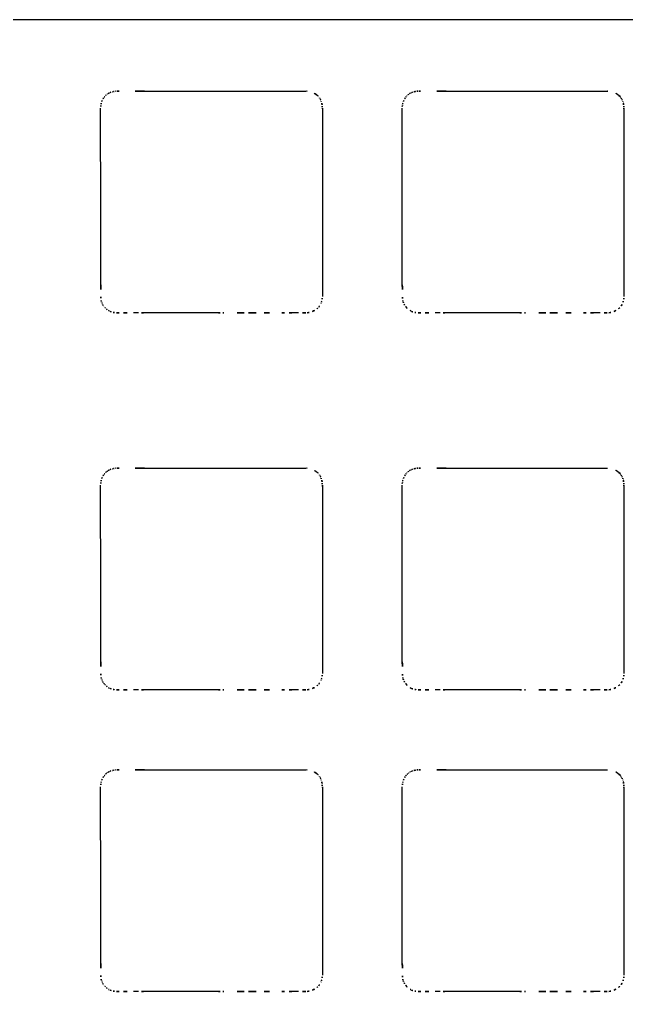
# Model space of a CAD drawing. Header units: millimetres. Extents: x 1963163760 to 1963164260, y 1135949646 to 1135950337.
# Drawn here: x 1963164117.4 to 1963164155.8, y 1135949904.4 to 1135949965.8 of the extents above; entities that cross this region are included whole.
import ezdxf

# ---------------------------------------------------------------- set-up
doc = ezdxf.new("R2010")
doc.units = ezdxf.units.MM

msp = doc.modelspace()

# ---------------------------------------------------------------- linework, layer by layer
at = {"linetype": 'ByBlock'}
msp.add_line((1963163837.761449, 1135949965.783134), (1963164174.191808, 1135949965.783077), dxfattribs=at)
for p, q in [((1963164125.327428, 1135949961.258621), (1963164135.519078, 1135949961.258869)), ((1963164144.377476, 1135949961.258621), (1963164154.569005, 1135949961.258869)), ((1963164122.563267, 1135949953.430618), (1963164122.558141, 1135949960.187408)), ((1963164136.563267, 1135949960.105026), (1963164136.563145, 1135949960.019836)), ((1963164136.563145, 1135949960.019836), (1963164136.563267, 1135949959.339691)), ((1963164136.563267, 1135949960.147613), (1963164136.56339, 1135949960.126327)), ((1963164136.56339, 1135949960.126327), (1963164136.563267, 1135949960.105026)), ((1963164141.613194, 1135949953.430618), (1963164141.608067, 1135949960.187408)), ((1963164155.613316, 1135949960.105026), (1963164155.613194, 1135949960.019836)), ((1963164155.613194, 1135949960.019836), (1963164155.613316, 1135949959.339691)), ((1963164155.613316, 1135949960.147613), (1963164155.613316, 1135949960.126327)), ((1963164155.613316, 1135949960.126327), (1963164155.613316, 1135949960.105026)), ((1963164136.563267, 1135949959.339691), (1963164136.562901, 1135949957.206154)), ((1963164155.613316, 1135949959.339691), (1963164155.61295, 1135949957.206154)), ((1963164136.562901, 1135949957.206154), (1963164136.562962, 1135949956.139389)), ((1963164155.61295, 1135949957.206154), (1963164155.613011, 1135949956.139389)), ((1963164136.562962, 1135949956.139389), (1963164136.563267, 1135949955.072616)), ((1963164155.613011, 1135949956.139389), (1963164155.613316, 1135949955.072616)), ((1963164136.563267, 1135949955.072616), (1963164136.564976, 1135949948.294174)), ((1963164155.613316, 1135949955.072616), (1963164155.615025, 1135949948.294174)), ((1963164122.563634, 1135949952.660621), (1963164122.563267, 1135949953.430618)), ((1963164141.613683, 1135949952.660621), (1963164141.613194, 1135949953.430618)), ((1963164122.563878, 1135949951.89061), (1963164122.563634, 1135949952.660621)), ((1963164141.613927, 1135949951.89061), (1963164141.613683, 1135949952.660621)), ((1963164122.564, 1135949950.350494), (1963164122.563878, 1135949951.89061)), ((1963164141.614049, 1135949950.350494), (1963164141.613927, 1135949951.89061)), ((1963164122.564122, 1135949949.689564), (1963164122.564, 1135949950.350494)), ((1963164141.614171, 1135949949.689564), (1963164141.614049, 1135949950.350494)), ((1963164122.564366, 1135949949.359146), (1963164122.564122, 1135949949.689564)), ((1963164141.614415, 1135949949.359146), (1963164141.614171, 1135949949.689564)), ((1963164122.564976, 1135949949.028793), (1963164122.564366, 1135949949.359146)), ((1963164141.614903, 1135949949.028793), (1963164141.614415, 1135949949.359146)), ((1963164124.945164, 1135949947.257587), (1963164124.630101, 1135949947.256225)), ((1963164125.434911, 1135949947.25848), (1963164125.260289, 1135949947.258453)), ((1963164125.60941, 1135949947.258346), (1963164125.434911, 1135949947.25848)), ((1963164125.958531, 1135949947.258125), (1963164125.60941, 1135949947.258346)), ((1963164126.307591, 1135949947.258034), (1963164125.958531, 1135949947.258125)), ((1963164127.005772, 1135949947.257919), (1963164126.307591, 1135949947.258034)), ((1963164128.50034, 1135949947.257721), (1963164127.005772, 1135949947.257919)), ((1963164129.247655, 1135949947.25756), (1963164128.50034, 1135949947.257721)), ((1963164129.994908, 1135949947.257156), (1963164129.247655, 1135949947.25756)), ((1963164134.849705, 1135949947.261081), (1963164134.637486, 1135949947.261917)), ((1963164135.061803, 1135949947.26004), (1963164134.849705, 1135949947.261081)), ((1963164143.995213, 1135949947.257587), (1963164143.68015, 1135949947.256225)), ((1963164144.484898, 1135949947.25848), (1963164144.310338, 1135949947.258453)), ((1963164144.659459, 1135949947.258346), (1963164144.484898, 1135949947.25848)), ((1963164145.008458, 1135949947.258125), (1963164144.659459, 1135949947.258346)), ((1963164145.357579, 1135949947.258034), (1963164145.008458, 1135949947.258125)), ((1963164146.055699, 1135949947.257919), (1963164145.357579, 1135949947.258034)), ((1963164147.550328, 1135949947.257721), (1963164146.055699, 1135949947.257919)), ((1963164148.297581, 1135949947.25756), (1963164147.550328, 1135949947.257721)), ((1963164149.044835, 1135949947.257156), (1963164148.297581, 1135949947.25756)), ((1963164153.899693, 1135949947.261081), (1963164153.687535, 1135949947.261917)), ((1963164154.111851, 1135949947.26004), (1963164153.899693, 1135949947.261081)), ((1963164125.327428, 1135949937.446106), (1963164135.519078, 1135949937.446346)), ((1963164144.377476, 1135949937.446106), (1963164154.569005, 1135949937.446346)), ((1963164122.563267, 1135949929.618118), (1963164122.558141, 1135949936.374908)), ((1963164136.563267, 1135949936.292526), (1963164136.563145, 1135949936.207367)), ((1963164136.563145, 1135949936.207367), (1963164136.563267, 1135949935.527206)), ((1963164141.613194, 1135949929.618118), (1963164141.608067, 1135949936.374908)), ((1963164155.613316, 1135949936.292557), (1963164155.613194, 1135949936.207367)), ((1963164155.613194, 1135949936.207367), (1963164155.613316, 1135949935.527191)), ((1963164155.613316, 1135949936.335129), (1963164155.613316, 1135949936.313843)), ((1963164155.613316, 1135949936.313843), (1963164155.613316, 1135949936.292557)), ((1963164136.563267, 1135949935.527206), (1963164136.562901, 1135949933.393656)), ((1963164155.613316, 1135949935.527191), (1963164155.61295, 1135949933.393659)), ((1963164136.562901, 1135949933.393656), (1963164136.562962, 1135949932.326887)), ((1963164155.61295, 1135949933.393659), (1963164155.613011, 1135949932.326889)), ((1963164136.562962, 1135949932.326887), (1963164136.563267, 1135949931.260116)), ((1963164155.613011, 1135949932.326889), (1963164155.613316, 1135949931.260116)), ((1963164136.563267, 1135949931.260116), (1963164136.564976, 1135949924.481674)), ((1963164155.613316, 1135949931.260116), (1963164155.615025, 1135949924.481674)), ((1963164122.563634, 1135949928.848121), (1963164122.563267, 1135949929.618118)), ((1963164141.613683, 1135949928.848121), (1963164141.613194, 1135949929.618118)), ((1963164122.563878, 1135949928.078106), (1963164122.563634, 1135949928.848121)), ((1963164141.613927, 1135949928.078106), (1963164141.613683, 1135949928.848121)), ((1963164122.564, 1135949926.537979), (1963164122.563878, 1135949928.078106)), ((1963164141.614049, 1135949926.537979), (1963164141.613927, 1135949928.078106)), ((1963164122.564122, 1135949925.87705), (1963164122.564, 1135949926.537979)), ((1963164141.614171, 1135949925.87705), (1963164141.614049, 1135949926.537979)), ((1963164122.564366, 1135949925.546636), (1963164122.564122, 1135949925.87705)), ((1963164141.614415, 1135949925.546636), (1963164141.614171, 1135949925.87705)), ((1963164122.564976, 1135949925.216293), (1963164122.564366, 1135949925.546636)), ((1963164141.614903, 1135949925.216293), (1963164141.614415, 1135949925.546636)), ((1963164124.945164, 1135949923.445074), (1963164124.63004, 1135949923.443725)), ((1963164125.434911, 1135949923.44597), (1963164125.260289, 1135949923.445946)), ((1963164125.60941, 1135949923.445831), (1963164125.434911, 1135949923.44597)), ((1963164126.307591, 1135949923.445534), (1963164125.60941, 1135949923.445831)), ((1963164127.005772, 1135949923.445419), (1963164126.307591, 1135949923.445534)), ((1963164128.50034, 1135949923.445213), (1963164127.005772, 1135949923.445419)), ((1963164129.247655, 1135949923.445045), (1963164128.50034, 1135949923.445213)), ((1963164129.994908, 1135949923.444641), (1963164129.247655, 1135949923.445045)), ((1963164134.849705, 1135949923.448585), (1963164134.637486, 1135949923.449417)), ((1963164135.061803, 1135949923.447525), (1963164134.849705, 1135949923.448585)), ((1963164143.995213, 1135949923.445074), (1963164143.680089, 1135949923.443725)), ((1963164144.484898, 1135949923.44597), (1963164144.310338, 1135949923.445946)), ((1963164144.659459, 1135949923.445831), (1963164144.484898, 1135949923.44597)), ((1963164145.357579, 1135949923.445534), (1963164144.659459, 1135949923.445831)), ((1963164146.055699, 1135949923.445419), (1963164145.357579, 1135949923.445534)), ((1963164147.550328, 1135949923.445213), (1963164146.055699, 1135949923.445419)), ((1963164148.297581, 1135949923.445045), (1963164147.550328, 1135949923.445213)), ((1963164149.044835, 1135949923.444641), (1963164148.297581, 1135949923.445045)), ((1963164153.899693, 1135949923.448585), (1963164153.687535, 1135949923.449417)), ((1963164154.111851, 1135949923.447525), (1963164153.899693, 1135949923.448585)), ((1963164125.327428, 1135949918.396103), (1963164135.519078, 1135949918.396345)), ((1963164144.377476, 1135949918.396103), (1963164154.569005, 1135949918.396345)), ((1963164122.563267, 1135949910.568115), (1963164122.558141, 1135949917.324905)), ((1963164136.563267, 1135949917.242538), (1963164136.563145, 1135949917.157364)), ((1963164136.563145, 1135949917.157364), (1963164136.563267, 1135949916.477188)), ((1963164136.563267, 1135949917.285125), (1963164136.56339, 1135949917.263826)), ((1963164136.56339, 1135949917.263826), (1963164136.563267, 1135949917.242538)), ((1963164141.613194, 1135949910.568115), (1963164141.608067, 1135949917.324905)), ((1963164155.613316, 1135949917.242538), (1963164155.613194, 1135949917.157364)), ((1963164155.613194, 1135949917.157364), (1963164155.613316, 1135949916.477188)), ((1963164155.613316, 1135949917.285125), (1963164155.613316, 1135949917.263826)), ((1963164155.613316, 1135949917.263826), (1963164155.613316, 1135949917.242538)), ((1963164136.563267, 1135949916.477188), (1963164136.562901, 1135949914.343656)), ((1963164155.613316, 1135949916.477188), (1963164155.61295, 1135949914.343656)), ((1963164136.562901, 1135949914.343656), (1963164136.562962, 1135949913.276886)), ((1963164155.61295, 1135949914.343656), (1963164155.613011, 1135949913.276886)), ((1963164136.562962, 1135949913.276886), (1963164136.563267, 1135949912.210113)), ((1963164155.613011, 1135949913.276886), (1963164155.613316, 1135949912.210113)), ((1963164136.563267, 1135949912.210113), (1963164136.564976, 1135949905.431672)), ((1963164155.613316, 1135949912.210113), (1963164155.615025, 1135949905.431671)), ((1963164122.563634, 1135949909.798117), (1963164122.563267, 1135949910.568115)), ((1963164141.613683, 1135949909.798117), (1963164141.613194, 1135949910.568115)), ((1963164122.563878, 1135949909.028105), (1963164122.563634, 1135949909.798117)), ((1963164141.613927, 1135949909.028105), (1963164141.613683, 1135949909.798117)), ((1963164122.564, 1135949907.487991), (1963164122.563878, 1135949909.028105)), ((1963164141.614049, 1135949907.487991), (1963164141.613927, 1135949909.028105)), ((1963164122.564122, 1135949906.827064), (1963164122.564, 1135949907.487991)), ((1963164141.614171, 1135949906.827064), (1963164141.614049, 1135949907.487991)), ((1963164122.564366, 1135949906.496655), (1963164122.564122, 1135949906.827064)), ((1963164141.614415, 1135949906.496655), (1963164141.614171, 1135949906.827064)), ((1963164122.564976, 1135949906.166321), (1963164122.564366, 1135949906.496655)), ((1963164141.614903, 1135949906.166321), (1963164141.614415, 1135949906.496655)), ((1963164124.945164, 1135949904.395071), (1963164124.63004, 1135949904.393722)), ((1963164125.434911, 1135949904.39596), (1963164125.260289, 1135949904.395935)), ((1963164125.60941, 1135949904.395813), (1963164125.434911, 1135949904.39596)), ((1963164126.307591, 1135949904.395529), (1963164125.60941, 1135949904.395813)), ((1963164127.005772, 1135949904.395416), (1963164126.307591, 1135949904.395529)), ((1963164128.50034, 1135949904.395216), (1963164127.005772, 1135949904.395416)), ((1963164129.247655, 1135949904.395045), (1963164128.50034, 1135949904.395216)), ((1963164129.994908, 1135949904.394638), (1963164129.247655, 1135949904.395045)), ((1963164134.849705, 1135949904.398592), (1963164134.637486, 1135949904.399429)), ((1963164135.061803, 1135949904.397537), (1963164134.849705, 1135949904.398592)), ((1963164143.995213, 1135949904.395071), (1963164143.680089, 1135949904.393722)), ((1963164144.484898, 1135949904.39596), (1963164144.310338, 1135949904.395935)), ((1963164144.659459, 1135949904.395813), (1963164144.484898, 1135949904.39596)), ((1963164145.357579, 1135949904.395529), (1963164144.659459, 1135949904.395813)), ((1963164146.055699, 1135949904.395416), (1963164145.357579, 1135949904.395529)), ((1963164147.550328, 1135949904.395216), (1963164146.055699, 1135949904.395416)), ((1963164148.297581, 1135949904.395045), (1963164147.550328, 1135949904.395216)), ((1963164149.044835, 1135949904.394638), (1963164148.297581, 1135949904.395045)), ((1963164153.899693, 1135949904.398592), (1963164153.687535, 1135949904.399429)), ((1963164154.111851, 1135949904.397537), (1963164153.899693, 1135949904.398592))]:
    msp.add_line(p, q)
for centre, radius, start, end in [((1963164123.602478, 1135949960.05948), 1.193436, 101.84749923, 109.46089772), ((1963164123.598014, 1135949960.084768), 1.167771, 99.19489028, 101.88785248), ((1963164123.676065, 1135949959.410816), 1.845789, 94.27077334, 98.24361326), ((1963164123.690827, 1135949959.221864), 2.035317, 91.32302954, 94.28906002), ((1963164123.677159, 1135949955.865419), 5.391322, 89.88194692, 90.35416121), ((1963164123.643955, 1135949986.993149), 25.736458, 270.0986553, 270.29595342), ((1963164124.783848, 1135949734.879946), 226.379328, 89.8624262, 90.25486249), ((1963164135.352637, 1135949956.960842), 4.301249, 86.72497175, 87.78232615), ((1963164135.537751, 1135949960.19509), 1.061707, 43.9281558, 86.72726997), ((1963164142.652405, 1135949960.05948), 1.193436, 101.84749923, 109.46089772), ((1963164142.656194, 1135949960.038045), 1.215193, 99.22135, 101.81485401), ((1963164142.724748, 1135949959.423275), 1.833263, 94.25719822, 98.25719628), ((1963164142.740876, 1135949959.221864), 2.035317, 91.32302954, 94.28906002), ((1963164142.727116, 1135949955.895), 5.36174, 89.88161908, 90.35514483), ((1963164142.693821, 1135949987.064095), 25.807404, 270.09851869, 270.29554361), ((1963164143.833897, 1135949734.879946), 226.379328, 89.8624262, 90.25486249), ((1963164154.942423, 1135949970.954985), 9.703304, 267.7945064, 268.11582581), ((1963164154.588694, 1135949960.199401), 1.058095, 42.27889547, 88.12103344), ((1963164123.751631, 1135949960.19774), 1.193172, 156.71118477, 165.3127658), ((1963164123.507172, 1135949960.302057), 0.927388, 145.58599345, 156.65971816), ((1963164123.879086, 1135949960.029154), 1.388524, 139.70778452, 144.969354), ((1963164123.393301, 1135949960.440237), 0.752147, 129.93986716, 139.66248462), ((1963164123.183753, 1135949960.691953), 0.424626, 127.27030849, 130.06578249), ((1963164124.279611, 1135949959.229987), 2.251705, 124.79783329, 126.93285561), ((1963164123.440082, 1135949960.436082), 0.782191, 118.56488859, 124.71732443), ((1963164123.567318, 1135949960.179498), 1.068437, 115.27595138, 117.97830421), ((1963164123.62036, 1135949960.056268), 1.202526, 110.21326915, 115.05426509), ((1963164135.582276, 1135949960.235448), 1.001643, 42.43189838, 44.03245461), ((1963164136.026798, 1135949960.643658), 0.398128, 38.20810249, 42.23526259), ((1963164135.297842, 1135949960.099185), 1.307889, 33.12100952, 37.19858729), ((1963164135.676684, 1135949960.345325), 0.856109, 26.94520542, 33.1782632), ((1963164135.589302, 1135949960.308514), 0.950709, 23.50989328, 26.53651554), ((1963164135.39736, 1135949960.221601), 1.161393, 18.65813573, 23.6643933), ((1963164142.781223, 1135949960.205156), 1.171504, 156.65014874, 165.4099717), ((1963164142.570029, 1135949960.295271), 0.941891, 145.69000452, 156.59111074), ((1963164142.691451, 1135949960.19581), 1.098334, 139.37547267, 144.97461042), ((1963164143.017696, 1135949959.912914), 1.530147, 135.89339057, 139.28944206), ((1963164142.421495, 1135949960.486486), 0.70285, 125.61692789, 135.6404956), ((1963164142.581151, 1135949960.265486), 0.975486, 118.46282561, 125.68075555), ((1963164142.600126, 1135949960.216503), 1.027613, 115.28765938, 118.09129889), ((1963164142.659496, 1135949960.083706), 1.173049, 110.18169339, 115.13890401), ((1963164155.00489, 1135949960.581047), 0.493418, 38.75276235, 42.00249683), ((1963164154.839019, 1135949960.468538), 0.693386, 34.0733057, 37.42327456), ((1963164154.157424, 1135949959.988503), 1.526988, 30.99297045, 34.66459274), ((1963164154.865691, 1135949960.411918), 0.701812, 23.14390432, 31.13547698), ((1963164154.385147, 1135949960.196047), 1.228566, 18.8583181, 23.59274382), ((1963164125.101056, 1135949960.074272), 2.545431, 173.89893915, 177.45253842), ((1963164123.682673, 1135949960.228802), 1.118662, 165.95629537, 174.04779929), ((1963164135.296876, 1135949960.200559), 1.263387, 10.86089995, 18.10431885), ((1963164135.007954, 1135949960.155057), 1.555738, 8.45395878, 10.50170673), ((1963164134.475424, 1135949960.12309), 2.087703, 3.55181488, 7.17303116), ((1963164134.311447, 1135949960.110934), 2.252119, 0.93319529, 3.60204597), ((1963164144.284065, 1135949960.063182), 2.67888, 173.96540144, 177.34210333), ((1963164142.757268, 1135949960.224026), 1.143634, 166.02255132, 173.93743284), ((1963164154.345707, 1135949960.201226), 1.264338, 10.82188673, 18.05846765), ((1963164154.057881, 1135949960.155057), 1.555738, 8.45395878, 10.50170673), ((1963164153.64038, 1135949960.132058), 1.972462, 3.49860223, 7.3317933), ((1963164153.361496, 1135949960.110934), 2.252119, 0.93319529, 3.60204597), ((1963164185.317601, 1135949949.144217), 62.752731, 180.10538988, 180.802068), ((1963164191.549061, 1135949949.122454), 49.934246, 180.10746625, 181.0033514), ((1963164124.068785, 1135949948.285929), 1.497901, 180.77071438, 189.8697994), ((1963164123.317793, 1135949948.163319), 0.73705, 190.48638131, 196.4732809), ((1963164123.252273, 1135949948.157128), 0.672583, 197.55035879, 203.30327425), ((1963164124.182403, 1135949948.561654), 1.68687, 203.42446044, 205.7179622), ((1963164123.582017, 1135949948.280169), 1.023833, 206.10586137, 210.90933009), ((1963164124.948121, 1135949949.095776), 2.614887, 210.86623544, 212.74656853), ((1963164135.414042, 1135949948.333793), 1.163296, 322.17545733, 334.82408819), ((1963164135.470092, 1135949948.303537), 1.099706, 335.0084187, 340.33370376), ((1963164135.598596, 1135949948.241794), 0.958033, 341.22454593, 352.19934306), ((1963164134.359179, 1135949948.41029), 2.208852, 352.23266836, 356.98664817), ((1963164143.052859, 1135949948.272458), 1.430596, 180.97696936, 189.79116507), ((1963164142.367842, 1135949948.163319), 0.73705, 190.48638131, 196.4732809), ((1963164142.442165, 1135949948.201176), 0.819199, 197.53833963, 209.13249867), ((1963164143.821725, 1135949948.970243), 2.398645, 209.1364433, 213.09007313), ((1963164154.492218, 1135949948.310025), 1.128072, 327.60529949, 340.49861462), ((1963164154.661693, 1135949948.239007), 0.944669, 341.12750391, 352.25868163), ((1963164153.335515, 1135949948.417996), 2.28287, 352.29077462, 356.89076563), ((1963164123.70907, 1135949948.28804), 1.13587, 212.28600622, 213.52710743), ((1963164123.169395, 1135949947.930434), 0.488466, 213.52354983, 216.40955431), ((1963164123.105121, 1135949947.88224), 0.408134, 216.32030487, 220.80253483), ((1963164123.428779, 1135949948.162782), 0.836454, 220.86178753, 223.05060944), ((1963164123.909591, 1135949948.620229), 1.500094, 223.28197268, 229.29940931), ((1963164123.502227, 1135949948.147657), 0.876179, 229.34296173, 239.65718127), ((1963164123.532595, 1135949948.215497), 0.950102, 240.1434026, 246.2092803), ((1963164123.570869, 1135949948.302145), 1.044826, 246.20554924, 257.61846366), ((1963164123.575754, 1135949948.380196), 1.122173, 258.22935403, 269.38738862), ((1963164124.186289, 1135950008.336909), 61.081994, 269.41604967, 269.8250649), ((1963164124.119048, 1135950067.585332), 120.330192, 269.9432138, 270.24334672), ((1963164125.446638, 1135949822.104684), 125.153908, 90.0853091, 90.22957695), ((1963164130.039586, 1135950002.382411), 55.125272, 269.95356837, 270.25198018), ((1963164129.597447, 1135950025.146904), 77.892241, 270.50355535, 270.6328709), ((1963164131.223325, 1135949877.11026), 70.153331, 89.67221741, 90.62523431), ((1963164130.503849, 1135949818.999146), 128.268194, 89.30979274, 89.49934078), ((1963164132.952448, 1135950022.427833), 75.175229, 269.31139106, 269.95830852), ((1963164132.943287, 1135950013.301694), 66.049086, 269.96049418, 270.69672377), ((1963164134.833138, 1135949857.840373), 89.423722, 90.42437719, 90.69628667), ((1963164134.440991, 1135949884.662062), 62.600163, 89.82016081, 90.24728093), ((1963164134.80271, 1135949896.508554), 50.752147, 89.26476466, 89.70750268), ((1963164135.469831, 1135949948.490955), 1.234534, 269.26307056, 276.68574374), ((1963164135.436189, 1135949948.715188), 1.461178, 276.97228134, 290.17355995), ((1963164135.61008, 1135949948.242418), 0.957441, 290.16270367, 310.37189946), ((1963164135.64574, 1135949948.174367), 0.88266, 311.46980644, 321.12653625), ((1963164141.870588, 1135949947.700335), 0.070654, 214.13677199, 216.19928898), ((1963164142.60698, 1135949948.240421), 0.983871, 216.25295574, 239.63686634), ((1963164142.579947, 1135949948.209138), 0.943244, 240.09322394, 246.1966072), ((1963164142.620796, 1135949948.302145), 1.044826, 246.20554924, 257.61846366), ((1963164142.625681, 1135949948.380196), 1.122173, 258.22935403, 269.38738862), ((1963164143.235855, 1135950008.371109), 61.116189, 269.41670548, 269.82561136), ((1963164143.169825, 1135950067.585334), 120.330191, 269.94287229, 270.24299155), ((1963164144.496686, 1135949822.104684), 125.153908, 90.0853091, 90.22957695), ((1963164149.089513, 1135950002.382411), 55.125272, 269.95356837, 270.25198018), ((1963164148.650282, 1135950025.255124), 78.000431, 270.50072752, 270.62994745), ((1963164150.273833, 1135949877.110256), 70.153332, 89.67258631, 90.62560311), ((1963164149.628033, 1135949826.152913), 121.114054, 89.30412328, 89.5048324), ((1963164152.002401, 1135950022.422427), 75.169823, 269.3113774, 269.95832218), ((1963164151.992891, 1135950013.358486), 66.105877, 269.96084935, 270.6964096), ((1963164153.883065, 1135949857.840373), 89.423722, 90.42437719, 90.69628667), ((1963164153.490989, 1135949884.629311), 62.632914, 89.82020179, 90.24722629), ((1963164153.857239, 1135949897.008068), 50.252617, 89.26256517, 89.70970205), ((1963164154.520004, 1135949948.489144), 1.232724, 269.25625354, 276.68982895), ((1963164154.486213, 1135949948.714692), 1.460692, 276.9756108, 290.18162457), ((1963164154.658778, 1135949948.244863), 0.960174, 290.18874268, 310.3391141), ((1963164154.681815, 1135949948.190261), 0.903818, 311.46662205, 327.57675585), ((1963164123.512839, 1135949936.487428), 0.936575, 118.4908944, 124.26188388), ((1963164123.567318, 1135949936.367013), 1.068437, 115.27595138, 117.97830421), ((1963164123.621666, 1135949936.24021), 1.206316, 110.2130789, 115.03857124), ((1963164123.601462, 1135949936.250192), 1.190069, 101.83150482, 109.46627693), ((1963164123.591139, 1135949936.310889), 1.128547, 99.16367173, 101.95038711), ((1963164123.676065, 1135949935.598316), 1.845789, 94.27077334, 98.24361326), ((1963164123.689981, 1135949935.420637), 2.024012, 91.30645509, 94.2890464), ((1963164123.678014, 1135949932.467623), 4.976616, 89.88194692, 90.39351762), ((1963164123.655033, 1135949958.891284), 21.447081, 270.08877883, 270.32554225), ((1963164124.780706, 1135949709.758917), 227.687845, 89.8624262, 90.25260855), ((1963164135.348276, 1135949932.995203), 4.454419, 86.79646167, 87.80248972), ((1963164135.537877, 1135949936.382962), 1.061358, 43.9184078, 86.79570923), ((1963164142.581268, 1135949936.452955), 0.975583, 118.46752009, 125.68511141), ((1963164142.600126, 1135949936.404018), 1.027613, 115.28765938, 118.09129889), ((1963164142.662203, 1135949936.264305), 1.180461, 110.18945577, 115.11522992), ((1963164142.651388, 1135949936.250192), 1.190069, 101.83150482, 109.46627693), ((1963164142.651325, 1135949936.253538), 1.186782, 99.20586317, 101.86159687), ((1963164142.724748, 1135949935.610775), 1.833263, 94.25719822, 98.25719628), ((1963164142.74003, 1135949935.420637), 2.024012, 91.30645509, 94.2890464), ((1963164142.727968, 1135949932.49493), 4.94931, 89.88161908, 90.39459676), ((1963164142.704914, 1135949958.950405), 21.506202, 270.08865589, 270.32509147), ((1963164143.830755, 1135949709.758917), 227.687845, 89.8624262, 90.25260855), ((1963164154.627867, 1135949938.987891), 1.542668, 267.81327607, 269.11269563), ((1963164154.587703, 1135949936.386308), 1.059224, 42.26641135, 89.11963596), ((1963164123.682673, 1135949936.416302), 1.118662, 165.95629537, 174.04779929), ((1963164123.751487, 1135949936.385257), 1.193028, 156.70974083, 165.31183479), ((1963164123.496416, 1135949936.495414), 0.915187, 145.50951169, 156.73029482), ((1963164123.877677, 1135949936.217881), 1.386648, 139.70915061, 144.97846461), ((1963164123.394606, 1135949936.626583), 0.753881, 129.9588827, 139.66049766), ((1963164123.482224, 1135949936.529333), 0.884708, 124.15108239, 130.2634009), ((1963164135.582067, 1135949936.422878), 1.001842, 42.42661929, 44.0270252), ((1963164136.02654, 1135949936.831068), 0.398376, 38.19358855, 42.21949984), ((1963164135.291986, 1135949936.28258), 1.315026, 33.13066365, 37.18623534), ((1963164135.676745, 1135949936.532823), 0.856049, 26.94627449, 33.17955517), ((1963164135.589828, 1135949936.496117), 0.950186, 23.5168368, 26.54429854), ((1963164135.39736, 1135949936.409101), 1.161393, 18.65813573, 23.6643933), ((1963164135.296876, 1135949936.388059), 1.263387, 10.86089995, 18.10431885), ((1963164142.757268, 1135949936.411526), 1.143634, 166.02255132, 173.93743284), ((1963164142.781081, 1135949936.392673), 1.171363, 156.64869227, 165.40904069), ((1963164142.568775, 1135949936.483386), 0.940491, 145.6794372, 156.59578515), ((1963164142.691958, 1135949936.383143), 1.098828, 139.38609037, 144.98397507), ((1963164143.017696, 1135949936.100414), 1.530147, 135.89339057, 139.28944206), ((1963164142.422034, 1135949936.673385), 0.703656, 125.62391821, 135.63619692), ((1963164154.998808, 1135949936.763541), 0.501284, 38.76260583, 41.96230654), ((1963164154.838586, 1135949936.655892), 0.693809, 34.06121565, 37.41016819), ((1963164154.157932, 1135949936.176117), 1.526488, 30.99873592, 34.67095493), ((1963164154.865214, 1135949936.599126), 0.702365, 23.15053202, 31.13496155), ((1963164154.385147, 1135949936.383547), 1.228566, 18.8583181, 23.59274382), ((1963164154.345707, 1135949936.388726), 1.264338, 10.82188673, 18.05846765), ((1963164125.100476, 1135949936.261816), 2.54485, 173.8985273, 177.45294843), ((1963164135.306608, 1135949936.392466), 1.253001, 8.20361386, 10.74687898), ((1963164134.475904, 1135949936.310605), 2.087223, 3.55222475, 7.17385802), ((1963164134.312102, 1135949936.298454), 2.251464, 0.93333188, 3.60257939), ((1963164134.704793, 1135949936.313827), 1.858597, 359.34331765, 0.65668235), ((1963164144.283391, 1135949936.250734), 2.678204, 173.96497457, 177.34252698), ((1963164154.356535, 1135949936.392466), 1.253001, 8.20361386, 10.74687898), ((1963164153.640834, 1135949936.319571), 1.972008, 3.49901294, 7.33264552), ((1963164153.362151, 1135949936.298454), 2.251464, 0.93333188, 3.60257939), ((1963164185.30884, 1135949925.33172), 62.743969, 180.10540354, 180.80213629), ((1963164191.538768, 1135949925.309924), 49.923952, 180.10745259, 181.00344701), ((1963164124.069438, 1135949924.473501), 1.498555, 180.77072804, 189.86765249), ((1963164134.359316, 1135949924.597787), 2.208715, 352.23243273, 356.98655196), ((1963164143.053573, 1135949924.460035), 1.43131, 180.97705131, 189.78873963), ((1963164153.335657, 1135949924.605493), 2.282729, 352.29052729, 356.89066941), ((1963164123.317793, 1135949924.350834), 0.73705, 190.48638131, 196.4732809), ((1963164123.252451, 1135949924.34467), 0.672761, 197.54792219, 203.30007428), ((1963164124.182664, 1135949924.74921), 1.68713, 203.42252141, 205.71585434), ((1963164123.580218, 1135949924.466692), 1.021787, 206.10105336, 210.91413972), ((1963164124.936086, 1135949925.275811), 2.600727, 210.8611142, 212.75168769), ((1963164123.311107, 1135949924.226041), 0.666168, 212.42749992, 217.28774774), ((1963164123.229223, 1135949924.163631), 0.563211, 217.28304022, 223.03339605), ((1963164123.911031, 1135949924.809216), 1.502162, 223.28559649, 229.29478942), ((1963164135.645746, 1135949924.361861), 0.882652, 311.46974859, 321.1265853), ((1963164135.413778, 1135949924.52142), 1.163583, 322.17848491, 334.82461967), ((1963164135.470712, 1135949924.490798), 1.099036, 335.00678718, 340.33532837), ((1963164135.598693, 1135949924.429293), 0.957937, 341.22358266, 352.19892963), ((1963164142.367842, 1135949924.350834), 0.73705, 190.48638131, 196.4732809), ((1963164142.442457, 1135949924.388772), 0.819502, 197.53757931, 209.12856069), ((1963164143.821964, 1135949925.157797), 2.398882, 209.13482855, 213.08826578), ((1963164141.865576, 1135949923.884488), 0.064634, 214.18291624, 216.33865427), ((1963164142.607231, 1135949924.428195), 0.984236, 216.25126445, 239.63240316), ((1963164154.681854, 1135949924.377697), 0.903745, 311.46737762, 327.5793594), ((1963164154.49218, 1135949924.497544), 1.12811, 327.60594383, 340.49909428), ((1963164154.661879, 1135949924.426485), 0.94448, 341.1259876, 352.2588342), ((1963164123.502227, 1135949924.335155), 0.876179, 229.34296173, 239.65718127), ((1963164123.532762, 1135949924.403068), 0.950248, 240.13689793, 246.20220379), ((1963164123.571262, 1135949924.491013), 1.04625, 246.21644834, 257.61357112), ((1963164123.575778, 1135949924.568093), 1.12257, 258.23234128, 269.38639133), ((1963164124.179716, 1135949983.931383), 60.488932, 269.41654156, 269.82957285), ((1963164124.122339, 1135950043.960785), 120.518129, 269.94173848, 270.24136593), ((1963164125.397557, 1135949816.857644), 106.58839, 90.07379338, 90.2431828), ((1963164130.032357, 1135949982.16502), 58.720391, 269.96345848, 270.24360627), ((1963164129.455002, 1135950015.496008), 92.054564, 270.51475727, 270.62416871), ((1963164131.22545, 1135949853.187281), 70.26382, 89.67445775, 90.62598558), ((1963164130.503849, 1135949795.186669), 128.268194, 89.30979274, 89.49934078), ((1963164132.948648, 1135949997.809244), 74.369129, 269.30685548, 269.96078105), ((1963164132.941757, 1135949989.870102), 66.429985, 269.96203781, 270.69410084), ((1963164134.806988, 1135949836.55754), 86.893923, 90.4194866, 90.6992784), ((1963164134.441685, 1135949861.393907), 62.055819, 89.81921825, 90.250095), ((1963164134.815327, 1135949874.071408), 49.376732, 89.2590677, 89.71399149), ((1963164135.46978, 1135949924.677514), 1.233606, 269.25924527, 276.69321108), ((1963164135.436189, 1135949924.902688), 1.461178, 276.97228134, 290.17355995), ((1963164135.610134, 1135949924.429826), 0.957337, 290.16159727, 310.37301368), ((1963164142.579029, 1135949924.39457), 0.940996, 240.0789472, 246.19729239), ((1963164142.621188, 1135949924.491013), 1.04625, 246.21644834, 257.61357112), ((1963164142.625704, 1135949924.568093), 1.12257, 258.23234128, 269.38639133), ((1963164143.229815, 1135949983.965255), 60.522805, 269.41670548, 269.82962749), ((1963164143.172388, 1135950043.960785), 120.518129, 269.94173848, 270.24136593), ((1963164144.447606, 1135949816.857644), 106.58839, 90.07379338, 90.2431828), ((1963164149.082284, 1135949982.16502), 58.720391, 269.96345848, 270.24360627), ((1963164148.408081, 1135950024.912105), 101.471151, 270.52166975, 270.62102656), ((1963164150.27507, 1135949853.19096), 70.260143, 89.67408892, 90.62561677), ((1963164149.628033, 1135949802.340436), 121.114054, 89.30412328, 89.5048324), ((1963164151.999465, 1135949998.043992), 74.60387, 269.30839916, 269.96026196), ((1963164151.993617, 1135949989.741215), 66.301091, 269.96034392, 270.69378651), ((1963164153.858477, 1135949836.557537), 86.893938, 90.42051121, 90.70031668), ((1963164153.491683, 1135949861.36144), 62.088286, 89.81925923, 90.2500267), ((1963164153.867975, 1135949874.296948), 49.151182, 89.2586306, 89.71571267), ((1963164154.519928, 1135949924.676574), 1.232662, 269.25690918, 276.69372103), ((1963164154.486362, 1135949924.901643), 1.460127, 276.97243216, 290.18353043), ((1963164154.658672, 1135949924.432543), 0.960382, 290.19095078, 310.33691377), ((1963164123.40836, 1135949917.629799), 0.717661, 118.4860778, 124.35882739), ((1963164123.568699, 1135949917.314216), 1.071553, 115.27892728, 117.97338486), ((1963164123.619674, 1135949917.19559), 1.200596, 110.21230509, 115.06118897), ((1963164123.602645, 1135949917.195828), 1.194595, 101.84403779, 109.44975968), ((1963164123.594644, 1135949917.238755), 1.15094, 99.16057254, 101.89279559), ((1963164123.675298, 1135949916.559179), 1.834912, 94.27210184, 98.2685982), ((1963164123.689981, 1135949916.370651), 2.02401, 91.30645509, 94.28906002), ((1963164123.681325, 1135949911.924656), 6.469587, 89.93851463, 90.33203098), ((1963164123.652912, 1135949940.297615), 21.903404, 270.09248079, 270.32431276), ((1963164124.775879, 1135949693.311076), 225.085702, 89.85959848, 90.25428876), ((1963164135.348409, 1135949913.952147), 4.447474, 86.79395733, 87.80076768), ((1963164135.537863, 1135949917.332924), 1.061392, 43.91924819, 86.79836284), ((1963164142.461003, 1135949917.625043), 0.723019, 118.47855312, 124.31171566), ((1963164142.602791, 1135949917.348754), 1.033509, 115.29660525, 118.08428307), ((1963164142.659925, 1135949917.22035), 1.174018, 110.18667222, 115.13988773), ((1963164142.652572, 1135949917.195828), 1.194595, 101.84403779, 109.44975968), ((1963164142.653235, 1135949917.189791), 1.200639, 99.19104327, 101.81587205), ((1963164142.724162, 1135949916.569962), 1.82407, 94.26022505, 98.28048309), ((1963164142.74003, 1135949916.370651), 2.02401, 91.30645509, 94.28906002), ((1963164142.731547, 1135949911.960155), 6.43409, 89.94080957, 90.3354052), ((1963164142.704914, 1135949939.900417), 21.506202, 270.08865589, 270.32509147), ((1963164143.825927, 1135949693.311076), 225.085702, 89.85959848, 90.25428876), ((1963164154.627229, 1135949919.914076), 1.518848, 267.80305043, 269.12515536), ((1963164154.587857, 1135949917.336659), 1.058871, 42.25769837, 89.12433563), ((1963164123.867526, 1135949917.344202), 1.303566, 166.98508564, 172.46047659), ((1963164123.751709, 1135949917.335196), 1.193261, 156.7106646, 165.31111239), ((1963164123.506646, 1135949917.439781), 0.926816, 145.58001823, 156.65951009), ((1963164123.880265, 1135949917.165879), 1.389923, 139.71486845, 144.97169628), ((1963164123.384608, 1135949917.586574), 0.7398, 129.8624304, 139.74843344), ((1963164123.117441, 1135949917.911186), 0.319407, 126.67413311, 130.39796828), ((1963164124.538463, 1135949916.026531), 2.679747, 126.53235049, 126.97538861), ((1963164124.240438, 1135949916.409454), 2.194683, 124.31091995, 126.23149403), ((1963164135.587394, 1135949917.378008), 0.994444, 42.41523872, 44.02770158), ((1963164136.026634, 1135949917.781096), 0.398283, 38.19837385, 42.22479911), ((1963164135.290837, 1135949917.23165), 1.316502, 33.13755178, 37.18813688), ((1963164135.677591, 1135949917.483235), 0.85512, 26.94899917, 33.18800439), ((1963164135.589302, 1135949917.446026), 0.950709, 23.50989328, 26.53651554), ((1963164135.397035, 1135949917.359107), 1.161693, 18.65186334, 23.65821555), ((1963164135.296759, 1135949917.338011), 1.263507, 10.86124821, 18.10397328), ((1963164142.917575, 1135949917.344202), 1.303566, 166.98508564, 172.46047659), ((1963164142.780779, 1135949917.342789), 1.171045, 156.64750485, 165.41024008), ((1963164142.569127, 1135949917.433205), 0.940891, 145.68176737, 156.59346591), ((1963164142.693116, 1135949917.332257), 1.100292, 139.38981974, 144.98024958), ((1963164143.02987, 1135949917.039307), 1.546627, 135.9114847, 139.2713478), ((1963164142.329789, 1135949917.713367), 0.5748, 130.71227225, 135.61842268), ((1963164142.37498, 1135949917.66231), 0.642979, 126.41146959, 130.79715928), ((1963164143.40758, 1135949916.242043), 2.398935, 124.36586356, 126.12411561), ((1963164155.000368, 1135949917.714803), 0.499276, 38.76138127, 41.97364312), ((1963164154.834916, 1135949917.603067), 0.698439, 34.08542603, 37.41114353), ((1963164154.157101, 1135949917.125603), 1.52747, 30.99959336, 34.66948101), ((1963164154.865382, 1135949917.54922), 0.702179, 23.1497428, 31.13625475), ((1963164154.384457, 1135949917.333419), 1.229255, 18.8527454, 23.58584333), ((1963164154.345822, 1135949917.338737), 1.264219, 10.82155445, 18.05880899), ((1963164124.747922, 1135949917.224228), 2.192095, 172.37107918, 177.3676343), ((1963164135.307286, 1135949917.342511), 1.252323, 8.20585097, 10.74981265), ((1963164134.590094, 1135949917.271335), 1.97259, 3.44611808, 7.27872901), ((1963164134.312891, 1135949917.248462), 2.250675, 0.93338674, 3.60318184), ((1963164143.797674, 1135949917.222851), 2.191984, 172.33436081, 177.33145054), ((1963164154.357213, 1135949917.342511), 1.252323, 8.20585097, 10.74981265), ((1963164153.640539, 1135949917.269555), 1.972302, 3.49845141, 7.33194408), ((1963164153.36294, 1135949917.248462), 2.250675, 0.93338674, 3.60318184), ((1963164185.324182, 1135949906.28177), 62.759312, 180.10540354, 180.80202702), ((1963164191.551189, 1135949906.259984), 49.936374, 180.10746625, 181.00332409), ((1963164124.06895, 1135949905.423441), 1.498067, 180.77089214, 189.86927394), ((1963164134.359157, 1135949905.547789), 2.208873, 352.23270897, 356.98666181), ((1963164143.053106, 1135949905.409976), 1.430842, 180.97703765, 189.79033183), ((1963164153.335644, 1135949905.55548), 2.282742, 352.2906645, 356.89092932), ((1963164123.317689, 1135949905.300792), 0.736944, 190.48600621, 196.47374805), ((1963164123.252318, 1135949905.294678), 0.672642, 197.55349951, 203.3052204), ((1963164124.181052, 1135949905.698619), 1.685416, 203.42588641, 205.72116365), ((1963164123.580284, 1135949905.416683), 1.021838, 206.09834692, 210.91160255), ((1963164124.93739, 1135949906.226488), 2.602192, 210.85911115, 212.74874358), ((1963164123.698673, 1135949905.418797), 1.123481, 212.27861988, 213.53343459), ((1963164123.165133, 1135949905.064953), 0.483269, 213.50842902, 216.42545824), ((1963164123.106127, 1135949905.020567), 0.409437, 216.33059436, 220.79825423), ((1963164123.421164, 1135949905.29338), 0.82618, 220.84531409, 223.06149205), ((1963164135.645874, 1135949905.311794), 0.882502, 311.46721313, 321.12535217), ((1963164135.414097, 1135949905.471306), 1.163253, 322.17376322, 334.8222058), ((1963164135.470554, 1135949905.440844), 1.099206, 335.00723942, 340.33496541), ((1963164135.598565, 1135949905.379299), 0.958066, 341.22471872, 352.19912281), ((1963164142.367739, 1135949905.300792), 0.736945, 190.48599278, 196.47374805), ((1963164142.442503, 1135949905.338828), 0.819568, 197.54160581, 209.13027891), ((1963164143.823274, 1135949906.108617), 2.400424, 209.13664497, 213.08748523), ((1963164141.906321, 1135949904.861283), 0.113394, 213.81395835, 215.06816838), ((1963164142.60725, 1135949905.378318), 0.984358, 216.25900488, 239.63523801), ((1963164154.681835, 1135949905.32774), 0.903786, 311.46671965, 327.57756677), ((1963164154.492344, 1135949905.447486), 1.127942, 327.60379499, 340.49816528), ((1963164154.661827, 1135949905.376472), 0.944532, 341.12668317, 352.25948143), ((1963164123.890395, 1135949905.738266), 1.472777, 223.24280533, 229.3734576), ((1963164123.501429, 1135949905.283553), 0.874398, 229.31700126, 239.64950369), ((1963164123.532643, 1135949905.352894), 0.950043, 240.13804841, 246.20456446), ((1963164123.570609, 1135949905.439057), 1.0442, 246.20599587, 257.62551349), ((1963164123.57581, 1135949905.518253), 1.122734, 258.23241093, 269.38483399), ((1963164124.179716, 1135949964.88138), 60.488932, 269.41654156, 269.82957285), ((1963164124.122339, 1135950024.910782), 120.518129, 269.94173848, 270.24136593), ((1963164125.394815, 1135949797.807637), 106.588383, 90.07231806, 90.24170743), ((1963164130.03156, 1135949961.86566), 57.471034, 269.96345848, 270.24969886), ((1963164129.599138, 1135949982.284402), 77.892224, 270.50231218, 270.63162773), ((1963164131.224649, 1135949833.915279), 70.485803, 89.67484023, 90.62336265), ((1963164130.503849, 1135949776.136651), 128.268194, 89.30979274, 89.49934078), ((1963164132.945275, 1135949978.753897), 74.36376, 269.30941012, 269.96332188), ((1963164132.941783, 1135949970.700778), 66.310641, 269.96188754, 270.69527571), ((1963164134.805396, 1135949817.495009), 86.906463, 90.41838014, 90.69817183), ((1963164134.440991, 1135949841.799574), 62.600163, 89.82016081, 90.24728093), ((1963164134.795725, 1135949852.990124), 51.408102, 89.26643126, 89.70344554), ((1963164135.469662, 1135949905.630199), 1.236287, 269.26914998, 276.68413408), ((1963164135.434423, 1135949905.859058), 1.467716, 277.01051471, 290.1532304), ((1963164135.610718, 1135949905.37902), 0.95633, 290.14646243, 310.3783537), ((1963164142.579147, 1135949905.344864), 0.941315, 240.08184796, 246.19802611), ((1963164142.620536, 1135949905.439057), 1.0442, 246.20599587, 257.62551349), ((1963164142.625736, 1135949905.518253), 1.122734, 258.23241093, 269.38483399), ((1963164143.229815, 1135949964.915252), 60.522805, 269.41670548, 269.82962749), ((1963164143.172388, 1135950024.910782), 120.518129, 269.94173848, 270.24136593), ((1963164144.444864, 1135949797.807637), 106.588383, 90.07231806, 90.24170743), ((1963164149.081487, 1135949961.86566), 57.471034, 269.96345848, 270.24969886), ((1963164148.651973, 1135949982.392623), 78.000415, 270.49948436, 270.62870428), ((1963164150.275159, 1135949833.915276), 70.485805, 89.67520914, 90.6237316), ((1963164149.554059, 1135949776.17355), 128.231295, 89.30969713, 89.49925882), ((1963164151.997484, 1135949978.99935), 74.609222, 269.30997032, 269.9618329), ((1963164151.993519, 1135949970.500758), 66.11063, 269.96037124, 270.69586306), ((1963164153.858478, 1135949817.5075), 86.893995, 90.42051121, 90.70031668), ((1963164153.490989, 1135949841.766823), 62.632914, 89.82020179, 90.24722629), ((1963164153.851432, 1135949853.509372), 50.888831, 89.26532469, 89.70679235), ((1963164154.519809, 1135949905.629745), 1.235827, 269.26431373, 276.6820432), ((1963164154.484556, 1135949905.858235), 1.466891, 277.01118906, 290.16156691), ((1963164154.659303, 1135949905.3817), 0.959326, 290.17394044, 310.34096471)]:
    msp.add_arc(centre, radius, start, end)

doc.saveas('drawing.dxf')
